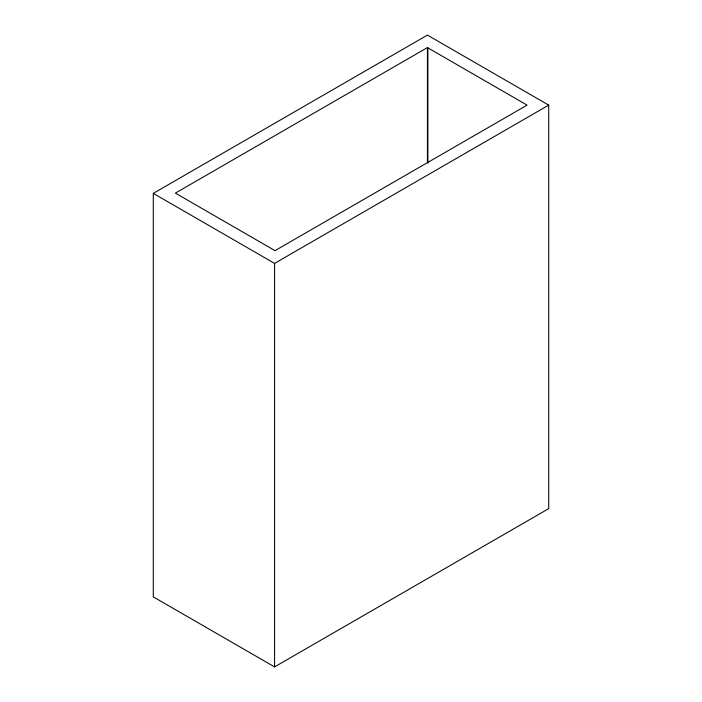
<?xml version="1.0" encoding="UTF-8"?>
<svg xmlns="http://www.w3.org/2000/svg" width="702" height="702" viewBox="0 0 702 702"><rect width="100%" height="100%" fill="white"/><g stroke="black" fill="none" stroke-linecap="round" stroke-linejoin="round"><path stroke-width="1.05" d="M153.282 193.375L427.43 35.1L548.718 105.124L548.718 508.625L274.57 666.9L153.282 596.875L153.282 193.375L274.57 263.399L548.718 105.124M427.43 47.596L175.377 193.111L275.026 250.64L527.07 105.124L427.43 47.596L427.43 162.767M427.878 47.859L427.878 163.031M274.57 263.399L274.57 666.9"/></g></svg>
